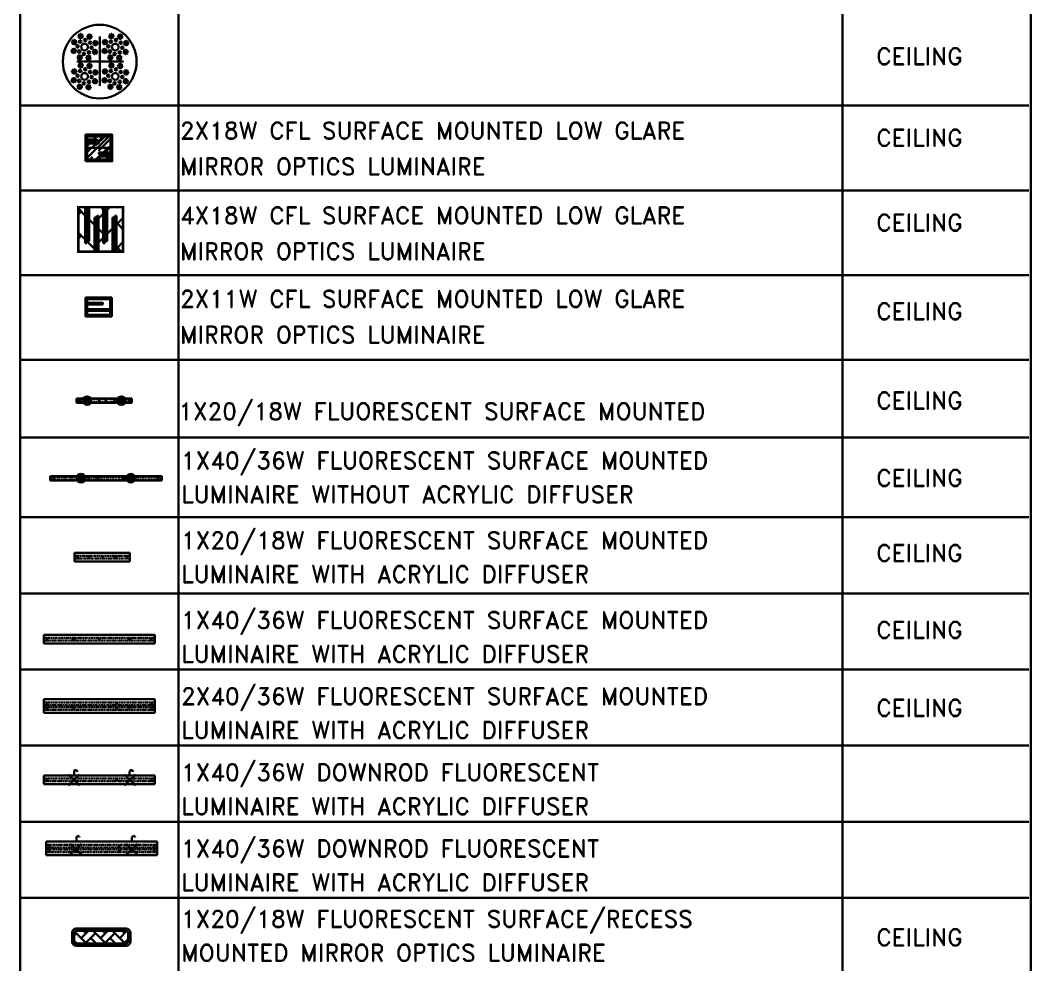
# Model space of a CAD drawing. Header units: inches. Extents: x 2669625 to 18251042, y -990446 to 2819736.
# Drawn here: x 17722201 to 18249753, y 1845296 to 2338572 of the extents above; entities that cross this region are included whole.
import ezdxf
from ezdxf.enums import TextEntityAlignment as Align

# ---------------------------------------------------------------- set-up
doc = ezdxf.new("R2010")
doc.units = ezdxf.units.IN
doc.header["$MEASUREMENT"] = 0
doc.linetypes.add('DASHED', pattern=[0.75, 0.5, -0.25])
doc.layers.add('EMATE_LEGENDS', color=7, linetype='Continuous', lineweight=35)
doc.layers.add('EMATE_LIGHTS', color=6, linetype='Continuous', lineweight=35)
doc.styles.add('ROMAND', font='romand', dxfattribs={"height": 0.08})
pattern_1 = [(45, (-176299.137, 183099.112), (-4.41941738, 4.41941738), [])]

# ---------------------------------------------------------------- blocks, each defined once
blk = doc.blocks.new('*U457')
h = blk.add_hatch()
h.set_pattern_fill('ANSI31', color=256, scale=50, style=0)
h.set_pattern_definition([(45, (-176558.5453, 182373.462), (-4.41941738, 4.41941738), [])])
edge = h.paths.add_edge_path()
edge.add_ellipse((-295, -27), major_axis=(35.4, 35.4), ratio=1, start_angle=345.9632, end_angle=464.0368)
edge.add_line((-338, -1), (-252, -1))
edge = h.paths.add_edge_path()
edge.add_ellipse((-295, -27), major_axis=(35.4, 35.4), ratio=1, start_angle=333.6629, end_angle=345.9632)
edge.add_line((-252, -1), (-338, -1))
edge.add_ellipse((-295, -27), major_axis=(-35.4, 35.4), ratio=1, start_angle=14.0368, end_angle=26.3371)
edge.add_line((-342, -11), (-248, -11))
edge = h.paths.add_edge_path()
edge.add_ellipse((-295, -27), major_axis=(35.4, 35.4), ratio=1, start_angle=296.3371, end_angle=333.6629)
edge.add_line((-248, -11), (-342, -11))
edge.add_ellipse((-295, -27), major_axis=(35.4, 35.4), ratio=1, start_angle=116.3371, end_angle=153.6629)
edge.add_line((-342, -43), (-248, -43))
edge = h.paths.add_edge_path()
edge.add_ellipse((-295, -27), major_axis=(-35.4, 35.4), ratio=1, start_angle=194.0368, end_angle=206.3371)
edge.add_line((-248, -43), (-342, -43))
edge.add_ellipse((-295, -27), major_axis=(35.4, 35.4), ratio=1, start_angle=153.6629, end_angle=165.9632)
edge.add_line((-338, -53), (-252, -53))
edge = h.paths.add_edge_path()
edge.add_ellipse((-295, -27), major_axis=(35.4, 35.4), ratio=1, start_angle=165.9632, end_angle=284.0368)
edge.add_line((-252, -53), (-338, -53))
h = blk.add_hatch()
h.set_pattern_fill('ANSI31', color=256, scale=50, style=0)
h.set_pattern_definition([(45, (-175975.5604, 182373.462), (-4.41941738, 4.41941738), [])])
edge = h.paths.add_edge_path()
edge.add_ellipse((288, -27), major_axis=(35.4, 35.4), ratio=1, start_angle=345.9632, end_angle=464.0368)
edge.add_line((245, -1), (331, -1))
edge = h.paths.add_edge_path()
edge.add_ellipse((288, -27), major_axis=(-35.4, 35.4), ratio=1, start_angle=243.6629, end_angle=255.9632)
edge.add_line((331, -1), (245, -1))
edge.add_ellipse((288, -27), major_axis=(35.4, 35.4), ratio=1, start_angle=104.0368, end_angle=116.3371)
edge.add_line((241, -11), (335, -11))
edge = h.paths.add_edge_path()
edge.add_ellipse((288, -27), major_axis=(35.4, 35.4), ratio=1, start_angle=296.3371, end_angle=333.6629)
edge.add_line((335, -11), (241, -11))
edge.add_ellipse((288, -27), major_axis=(35.4, 35.4), ratio=1, start_angle=116.3371, end_angle=153.6629)
edge.add_line((241, -43), (335, -43))
edge = h.paths.add_edge_path()
edge.add_ellipse((288, -27), major_axis=(35.4, 35.4), ratio=1, start_angle=284.0368, end_angle=296.3371)
edge.add_line((335, -43), (241, -43))
edge.add_ellipse((288, -27), major_axis=(-35.4, 35.4), ratio=1, start_angle=63.6629, end_angle=75.9632)
edge.add_line((245, -53), (331, -53))
edge = h.paths.add_edge_path()
edge.add_ellipse((288, -27), major_axis=(35.4, 35.4), ratio=1, start_angle=165.9632, end_angle=284.0368)
edge.add_line((331, -53), (245, -53))
at = {"extrusion": (0, 0, -1)}
for p, q in [((651, -1), (-658, -1)), ((651, -53), (-658, -53)), ((-653, -28), (-653, -26)), ((-638, -11), (-615, -11)), ((-615, -43), (-638, -43)), ((-615, -11), (-615, -43)), ((-197, -53), (-197, -1)), ((-97, -53), (-97, -1)), ((631, -11), (608, -11)), ((608, -11), (608, -43)), ((608, -43), (631, -43)), ((646, -28), (646, -26))]:
    blk.add_line(p, q, dxfattribs=at)
for p, q in [((-658, -1), (-653, -1)), ((-658, -53), (-658, -1)), ((-653, -53), (-658, -53)), ((-653, -1), (-653, -53)), ((651, -1), (646, -1)), ((646, -1), (646, -53)), ((646, -53), (651, -53)), ((651, -53), (651, -1))]:
    blk.add_line(p, q)
at = {"linetype": 'DASHED', "extrusion": (0, 0, -1)}
for p, q in [((-615, -11), (608, -11)), ((608, -43), (-615, -43))]:
    blk.add_line(p, q, dxfattribs=at)
at = {"extrusion": (0, 0, -1)}
for centre, major_axis in [((-295, -27), (35.4, 35.4)), ((288, -27), (35.4, 35.4)), ((202, -28), (-3.73, 3.73))]:
    blk.add_ellipse(centre, major_axis=major_axis, ratio=1, dxfattribs=at)
for centre, start_param, end_param in [((-638, -26), 5.497787, 7.068583), ((-638, -28), 3.926991, 5.497787), ((631, -26), 0.785398, 2.356194), ((631, -28), 2.356194, 3.926991)]:
    blk.add_ellipse(centre, major_axis=(-10.6, 10.6), ratio=1, start_param=start_param, end_param=end_param, dxfattribs=at)
at = {"style": 'ROMAND', "flags": 1}
for tag, p in [('WATT', (0, 0)), ('DESC', (0, -214))]:
    blk.add_attdef(tag, text='', height=150, dxfattribs=at).set_placement(p, align=Align.CENTER)
blk = doc.blocks.new('CFL-SQ-2X11')
h = blk.add_hatch()
h.set_pattern_fill('ANGLE', color=256, scale=50, angle=45, style=0)
h.set_pattern_definition([(45, (-1410.533, -398.6), (-9.72272, 9.72272), [10, -3.75]), (135, (-1410.533, -398.6), (-9.72272, -9.72272), [10, -3.75])])
h.paths.add_polyline_path([(-136, 50), (-136, 30), (48, 30), (48, 50)])
h.paths.add_polyline_path([(-136, -25), (-136, -45), (117, -45), (117, -25)])
for p, q in [((156, 112), (-156, 112)), ((-156, 112), (-156, -112)), ((48, 50), (-136, 50)), ((48, 30), (-136, 30)), ((48, 50), (48, 30)), ((156, -112), (156, 112)), ((156, -112), (-156, -112)), ((117, -25), (-136, -25)), ((117, -45), (-136, -45)), ((135, -92), (-136, -92)), ((117, -25), (117, -45))]:
    blk.add_line(p, q)
blk.add_lwpolyline([(135, -92), (135, 92), (-136, 92), (-136, -92)])
at = {"style": 'ROMAND', "flags": 1}
for tag, p in [('WATT', (18, -291)), ('DESC', (18, -505))]:
    blk.add_attdef(tag, text='', height=150, dxfattribs=at).set_placement(p, align=Align.CENTER)
blk = doc.blocks.new('*U449')
h = blk.add_hatch()
h.set_pattern_fill('AR-RROOF', color=256, scale=100, angle=45, style=0)
h.set_pattern_definition([(45, (13045.68, 1993.83), (84.8528, 226.2742), [1500, -200, 500, -100]), (45, (13104.37, 2123.23), (-164.7559, 23.3345), [300, -33, 600, -75]), (45, (13020.93, 2089.29), (320.31937, 415.07168), [800, -140, 400, -100])])
h.paths.add_polyline_path([(135, 0), (135, 135), (-136, 135), (-136, 0)])
h.paths.add_polyline_path([(-136, 0), (-136, -136), (135, -136), (135, 0)])
h = blk.add_hatch()
h.set_pattern_fill('ANSI37', color=256, scale=80, style=0)
h.set_pattern_definition([(45, (-60.368, 75.534), (-7.0711, 7.0711), []), (135, (-60.368, 75.534), (-7.0711, -7.0711), [])])
h.paths.add_polyline_path([(-21, 99), (-132, 99, 0.067869), (-136, 79), (-21, 79)])
h.paths.add_polyline_path([(1, 72), (-136, 72, 0.067869), (-132, 52), (1, 52)])
h = blk.add_hatch()
h.set_pattern_fill('ANSI37', color=256, scale=80, style=0)
h.set_pattern_definition([(225, (60.368, -75.534), (7.0711, -7.0711), []), (315, (60.368, -75.534), (7.0711, 7.0711), [])])
h.paths.add_polyline_path([(21, -99), (132, -99, 0.067869), (135, -79), (21, -79)])
h.paths.add_polyline_path([(-1, -72), (135, -72, 0.067869), (132, -52), (-1, -52)])
for p, q in [((-21, 79), (-136, 79)), ((1, 72), (-136, 72)), ((135, 0), (-136, 0)), ((-21, 99), (-132, 99)), ((1, 52), (-132, 52)), ((-21, 99), (-21, 79)), ((1, 72), (1, 52)), ((-1, -52), (132, -52)), ((-1, -72), (-1, -52)), ((-1, -72), (135, -72)), ((21, -79), (135, -79)), ((21, -99), (21, -79)), ((21, -99), (132, -99))]:
    blk.add_line(p, q)
for points in [[(-156, -156), (156, -156), (156, 156), (-156, 156)], [(-136, -136), (135, -136), (135, 135), (-136, 135)]]:
    blk.add_lwpolyline(points, close=True)
at = {"style": 'ROMAND', "flags": 1}
for tag, p in [('WATT', (1, -342)), ('DESC', (1, -556))]:
    blk.add_attdef(tag, text='', height=150, dxfattribs=at).set_placement(p, align=Align.CENTER)
blk = doc.blocks.new('*U450')
h = blk.add_hatch()
h.set_pattern_fill('AR-HBONE', color=256, scale=50, style=0)
h.set_pattern_definition([(45, (13667.25, 3186.77), (2e-14, 282.8427), [600, -200]), (135, (13808.67, 3328.2), (2e-14, 282.8427), [600, -200])])
h.paths.add_polyline_path([(30, 261), (-135, 261), (-135, -139), (-155, -139), (-155, 261), (-161, 261), (-161, -161), (-181, -161), (-181, 261), (-261, 261), (-261, -261), (-72, -261), (-72, 139), (-52, 139), (-52, -261), (-45, -261), (-45, 161), (-25, 161), (-25, -261), (140, -261), (140, 139), (160, 139), (160, -261), (166, -261), (166, 161), (186, 161), (186, -261), (261, -261), (261, 261), (77, 261), (77, -139), (57, -139), (57, 261), (50, 261), (50, -161), (30, -161)])
at = {"extrusion": (0, 0, -1)}
for p, q in [((-181, -161), (-181, 261)), ((-161, -161), (-161, 261)), ((-155, -139), (-155, 261)), ((-135, -139), (-135, 261)), ((30, -161), (30, 261)), ((50, -161), (50, 261)), ((57, -139), (57, 261)), ((77, -139), (77, 261)), ((-72, 139), (-72, -261)), ((-72, 139), (-52, 139)), ((-52, 139), (-52, -261)), ((-45, 161), (-45, -261)), ((-45, 161), (-25, 161)), ((-25, 161), (-25, -261)), ((140, 139), (140, -261)), ((140, 139), (160, 139)), ((160, 139), (160, -261)), ((166, 161), (166, -261)), ((166, 161), (186, 161)), ((186, 161), (186, -261)), ((-161, -161), (-181, -161)), ((-135, -139), (-155, -139)), ((50, -161), (30, -161)), ((77, -139), (57, -139))]:
    blk.add_line(p, q, dxfattribs=at)
at = {"const_width": 30}
blk.add_lwpolyline([(261, 261), (-261, 261), (-261, -261), (261, -261)], close=True, dxfattribs=at)
at = {"style": 'ROMAND', "flags": 1}
for tag, p in [('WATT', (13, -463)), ('DESC', (13, -677))]:
    blk.add_attdef(tag, text='', height=150, dxfattribs=at).set_placement(p, align=Align.CENTER)
blk = doc.blocks.new('CHANDL-L')
for p, q in [((0, 296), (0, -286)), ((-267, 3), (278, 3)), ((278, 3), (278, 3)), ((278, 3), (278, 3))]:
    blk.add_line(p, q)
for centre, radius in [((0, 0), 432), ((-314, 246), 4.09), ((-299, 228), 10.9), ((-297, 251), 4.09), ((-282, 243), 4.09), ((-246, 300), 4.09), ((-241, 283), 4.09), ((-229, 235), 14.6), ((-238, 316), 4.09), ((-223, 298), 10.9), ((-225, 275), 4.09), ((-221, 321), 4.09), ((-209, 280), 4.09), ((-205, 313), 4.09), ((-200, 296), 4.09), ((-169, 253), 14.6), ((-143, 296), 4.09), ((-138, 279), 4.09), ((-135, 311), 4.09), ((-120, 293), 10.9), ((-113, 223), 14.6), ((-122, 270), 4.09), ((-118, 316), 4.09), ((-105, 275), 4.09), ((-102, 308), 4.09), ((-97, 291), 4.09), ((-65, 235), 4.09), ((-48, 240), 4.09), ((46, 246), 4.09), ((61, 228), 10.9), ((63, 251), 4.09), ((79, 243), 4.09), ((114, 300), 4.09), ((119, 283), 4.09), ((131, 235), 14.6), ((122, 316), 4.09), ((137, 298), 10.9), ((135, 275), 4.09), ((139, 321), 4.09), ((152, 280), 4.09), ((155, 313), 4.09), ((160, 296), 4.09), ((191, 253), 14.6), ((217, 296), 4.09), ((222, 279), 4.09), ((226, 311), 4.09), ((240, 293), 10.9), ((247, 223), 14.6), ((238, 270), 4.09), ((242, 316), 4.09), ((255, 275), 4.09), ((258, 308), 4.09), ((263, 291), 4.09), ((295, 235), 4.09), ((312, 240), 4.09), ((-327, 127), 4.09), ((-322, 231), 4.09), ((-319, 143), 4.09), ((-317, 214), 4.09), ((-304, 125), 10.9), ((-302, 205), 4.09), ((-302, 148), 4.09), ((-286, 140), 4.09), ((-285, 210), 4.09), ((-281, 123), 4.09), ((-276, 226), 4.09), ((-259, 179), 14.6), ((-241, 119), 14.6), ((-177, 171), 39), ((-125, 107), 14.6), ((-95, 163), 14.6), ((-78, 116), 4.09), ((-73, 219), 4.09), ((-69, 132), 4.09), ((-68, 202), 4.09), ((-55, 114), 10.9), ((-50, 217), 10.9), ((-53, 194), 4.09), ((-53, 137), 4.09), ((-37, 128), 4.09), ((-36, 199), 4.09), ((-32, 232), 4.09), ((-27, 215), 4.09), ((33, 127), 4.09), ((38, 231), 4.09), ((41, 143), 4.09), ((43, 214), 4.09), ((56, 125), 10.9), ((58, 205), 4.09), ((58, 148), 4.09), ((74, 140), 4.09), ((75, 210), 4.09), ((79, 123), 4.09), ((84, 226), 4.09), ((101, 179), 14.6), ((119, 119), 14.6), ((183, 171), 39), ((235, 107), 14.6), ((265, 163), 14.6), ((282, 116), 4.09), ((287, 219), 4.09), ((291, 132), 4.09), ((292, 202), 4.09), ((305, 114), 10.9), ((310, 217), 10.9), ((308, 194), 4.09), ((308, 137), 4.09), ((323, 128), 4.09), ((325, 199), 4.09), ((328, 232), 4.09), ((333, 215), 4.09), ((-322, 110), 4.09), ((-306, 102), 4.09), ((-289, 107), 4.09), ((-257, 51), 4.09), ((-252, 34), 4.09), ((-249, 67), 4.09), ((-234, 49), 10.9), ((-237, 26), 4.09), ((-232, 72), 4.09), ((-220, 31), 4.09), ((-216, 63), 4.09), ((-211, 46), 4.09), ((-185, 89), 14.6), ((-154, 46), 4.09), ((-149, 29), 4.09), ((-146, 62), 4.09), ((-131, 44), 10.9), ((-133, 21), 4.09), ((-129, 67), 4.09), ((-117, 26), 4.09), ((-113, 59), 4.09), ((-108, 42), 4.09), ((-73, 99), 4.09), ((-57, 91), 4.09), ((-40, 96), 4.09), ((-32, 111), 4.09), ((38, 110), 4.09), ((54, 102), 4.09), ((71, 107), 4.09), ((103, 51), 4.09), ((108, 34), 4.09), ((111, 67), 4.09), ((126, 49), 10.9), ((123, 26), 4.09), ((128, 72), 4.09), ((140, 31), 4.09), ((144, 63), 4.09), ((149, 46), 4.09), ((175, 89), 14.6), ((206, 46), 4.09), ((211, 29), 4.09), ((214, 62), 4.09), ((229, 44), 10.9), ((227, 21), 4.09), ((231, 67), 4.09), ((244, 26), 4.09), ((247, 59), 4.09), ((252, 42), 4.09), ((287, 99), 4.09), ((303, 91), 4.09), ((320, 96), 4.09), ((328, 111), 4.09), ((-322, -113), 4.09), ((-314, -98), 4.09), ((-299, -116), 10.9), ((-297, -93), 4.09), ((-282, -101), 4.09), ((-276, -118), 4.09), ((-246, -44), 4.09), ((-241, -61), 4.09), ((-229, -109), 14.6), ((-238, -28), 4.09), ((-223, -46), 10.9), ((-225, -69), 4.09), ((-221, -23), 4.09), ((-209, -64), 4.09), ((-205, -31), 4.09), ((-200, -48), 4.09), ((-169, -91), 14.6), ((-143, -48), 4.09), ((-138, -65), 4.09), ((-135, -33), 4.09), ((-120, -51), 10.9), ((-113, -121), 14.6), ((-122, -74), 4.09), ((-118, -28), 4.09), ((-105, -69), 4.09), ((-102, -36), 4.09), ((-97, -53), 4.09), ((-65, -109), 4.09), ((-50, -127), 10.9), ((-48, -104), 4.09), ((-32, -112), 4.09), ((38, -113), 4.09), ((46, -98), 4.09), ((61, -116), 10.9), ((63, -93), 4.09), ((79, -101), 4.09), ((84, -118), 4.09), ((114, -44), 4.09), ((119, -61), 4.09), ((131, -109), 14.6), ((122, -28), 4.09), ((137, -46), 10.9), ((135, -69), 4.09), ((139, -23), 4.09), ((152, -64), 4.09), ((155, -31), 4.09), ((160, -48), 4.09), ((191, -91), 14.6), ((217, -48), 4.09), ((222, -65), 4.09), ((226, -33), 4.09), ((240, -51), 10.9), ((247, -121), 14.6), ((238, -74), 4.09), ((242, -28), 4.09), ((255, -69), 4.09), ((258, -36), 4.09), ((263, -53), 4.09), ((295, -109), 4.09), ((310, -127), 10.9), ((312, -104), 4.09), ((328, -112), 4.09), ((-327, -217), 4.09), ((-322, -234), 4.09), ((-319, -201), 4.09), ((-317, -130), 4.09), ((-304, -219), 10.9), ((-302, -139), 4.09), ((-302, -196), 4.09), ((-289, -237), 4.09), ((-286, -204), 4.09), ((-285, -134), 4.09), ((-281, -221), 4.09), ((-259, -165), 14.6), ((-241, -225), 14.6), ((-177, -173), 39), ((-125, -237), 14.6), ((-95, -181), 14.6), ((-78, -228), 4.09), ((-73, -125), 4.09), ((-69, -212), 4.09), ((-68, -142), 4.09), ((-55, -230), 10.9), ((-53, -150), 4.09), ((-53, -207), 4.09), ((-37, -216), 4.09), ((-36, -145), 4.09), ((-32, -232), 4.09), ((-27, -129), 4.09), ((33, -217), 4.09), ((38, -234), 4.09), ((41, -201), 4.09), ((43, -130), 4.09), ((56, -219), 10.9), ((58, -139), 4.09), ((58, -196), 4.09), ((71, -237), 4.09), ((74, -204), 4.09), ((75, -134), 4.09), ((79, -221), 4.09), ((101, -165), 14.6), ((119, -225), 14.6), ((183, -173), 39), ((235, -237), 14.6), ((265, -181), 14.6), ((282, -228), 4.09), ((287, -125), 4.09), ((291, -212), 4.09), ((292, -142), 4.09), ((305, -230), 10.9), ((308, -150), 4.09), ((308, -207), 4.09), ((323, -216), 4.09), ((325, -145), 4.09), ((328, -232), 4.09), ((333, -129), 4.09), ((-306, -242), 4.09), ((-257, -293), 4.09), ((-252, -310), 4.09), ((-249, -277), 4.09), ((-234, -295), 10.9), ((-237, -318), 4.09), ((-232, -272), 4.09), ((-220, -313), 4.09), ((-216, -281), 4.09), ((-211, -298), 4.09), ((-185, -255), 14.6), ((-154, -298), 4.09), ((-149, -314), 4.09), ((-146, -282), 4.09), ((-131, -300), 10.9), ((-133, -323), 4.09), ((-129, -277), 4.09), ((-117, -318), 4.09), ((-113, -285), 4.09), ((-108, -302), 4.09), ((-73, -245), 4.09), ((-57, -253), 4.09), ((-40, -248), 4.09), ((54, -242), 4.09), ((103, -293), 4.09), ((108, -310), 4.09), ((111, -277), 4.09), ((126, -295), 10.9), ((123, -318), 4.09), ((128, -272), 4.09), ((140, -313), 4.09), ((144, -281), 4.09), ((149, -298), 4.09), ((175, -255), 14.6), ((206, -298), 4.09), ((211, -314), 4.09), ((214, -282), 4.09), ((229, -300), 10.9), ((227, -323), 4.09), ((231, -277), 4.09), ((244, -318), 4.09), ((247, -285), 4.09), ((252, -302), 4.09), ((287, -245), 4.09), ((303, -253), 4.09), ((320, -248), 4.09)]:
    blk.add_circle(centre, radius)
at = {"style": 'ROMAND', "flags": 1}
for tag, p in [('WATT', (14, -493)), ('DESC', (14, -707))]:
    blk.add_attdef(tag, text='', height=150, dxfattribs=at).set_placement(p, align=Align.CENTER)
blk = doc.blocks.new('*U451')
h = blk.add_hatch()
h.set_pattern_fill('ANSI31', color=256, scale=50, style=0)
h.set_pattern_definition(pattern_1)
edge = h.paths.add_edge_path()
edge.add_ellipse((-201, 0), major_axis=(-35.4, -35.4), ratio=1, start_angle=116.3371, end_angle=153.6629)
edge.add_line((-154, 16), (-248, 16))
edge.add_ellipse((-201, 0), major_axis=(-35.4, -35.4), ratio=1, start_angle=296.3371, end_angle=333.6629)
edge.add_line((-248, -16), (-154, -16))
edge = h.paths.add_edge_path()
edge.add_ellipse((-201, 0), major_axis=(-35.4, -35.4), ratio=1, start_angle=104.0368, end_angle=116.3371)
edge.add_line((-154, -16), (-248, -16))
edge.add_ellipse((-201, 0), major_axis=(-35.4, -35.4), ratio=1, start_angle=333.6629, end_angle=345.9632)
edge.add_line((-244, -26), (-158, -26))
edge = h.paths.add_edge_path()
edge.add_ellipse((-201, 0), major_axis=(-35.4, -35.4), ratio=1, start_angle=345.9632, end_angle=464.0368)
edge.add_line((-158, -26), (-244, -26))
edge = h.paths.add_edge_path()
edge.add_ellipse((-201, 0), major_axis=(-35.4, -35.4), ratio=1, start_angle=284.0368, end_angle=296.3371)
edge.add_line((-248, 16), (-154, 16))
edge.add_ellipse((-201, 0), major_axis=(-35.4, -35.4), ratio=1, start_angle=153.6629, end_angle=165.9632)
edge.add_line((-158, 26), (-244, 26))
edge = h.paths.add_edge_path()
edge.add_ellipse((-201, 0), major_axis=(-35.4, -35.4), ratio=1, start_angle=165.9632, end_angle=284.0368)
edge.add_line((-244, 26), (-158, 26))
h = blk.add_hatch()
h.set_pattern_fill('ANSI31', color=256, scale=50, style=0)
h.set_pattern_definition(pattern_1)
edge = h.paths.add_edge_path()
edge.add_ellipse((201, 0), major_axis=(-35.4, 35.4), ratio=1, start_angle=63.6629, end_angle=75.9632)
edge.add_line((158, -26), (244, -26))
edge.add_ellipse((201, 0), major_axis=(-35.4, 35.4), ratio=1, start_angle=194.0368, end_angle=206.3371)
edge.add_line((248, -16), (154, -16))
edge = h.paths.add_edge_path()
edge.add_ellipse((201, 0), major_axis=(-35.4, 35.4), ratio=1, start_angle=14.0368, end_angle=26.3371)
edge.add_line((154, 16), (248, 16))
edge.add_ellipse((201, 0), major_axis=(-35.4, 35.4), ratio=1, start_angle=243.6629, end_angle=255.9632)
edge.add_line((244, 26), (158, 26))
edge = h.paths.add_edge_path()
edge.add_ellipse((201, 0), major_axis=(-35.4, 35.4), ratio=1, start_angle=255.9632, end_angle=374.0368)
edge.add_line((158, 26), (244, 26))
edge = h.paths.add_edge_path()
edge.add_ellipse((201, 0), major_axis=(-35.4, 35.4), ratio=1, start_angle=26.3371, end_angle=63.6629)
edge.add_line((154, -16), (248, -16))
edge.add_ellipse((201, 0), major_axis=(-35.4, 35.4), ratio=1, start_angle=206.3371, end_angle=243.6629)
edge.add_line((248, 16), (154, 16))
edge = h.paths.add_edge_path()
edge.add_ellipse((201, 0), major_axis=(-35.4, 35.4), ratio=1, start_angle=75.9632, end_angle=194.0368)
edge.add_line((244, -26), (158, -26))
at = {"extrusion": (0, 0, -1)}
for p, q in [((-325, 26), (325, 26)), ((-321, 1), (-321, -1)), ((-283, 16), (-306, 16)), ((-283, -16), (-283, 16)), ((21, 26), (21, -26)), ((121, 26), (121, -26)), ((283, 16), (306, 16)), ((283, -16), (283, 16)), ((321, 1), (321, -1)), ((-325, -26), (325, -26)), ((-306, -16), (-283, -16)), ((306, -16), (283, -16))]:
    blk.add_line(p, q, dxfattribs=at)
for p, q in [((-321, 26), (-325, 26)), ((-325, 26), (-325, -26)), ((-321, -26), (-321, 26)), ((321, 26), (325, 26)), ((321, -26), (321, 26)), ((325, 26), (325, -26)), ((-325, -26), (-321, -26)), ((325, -26), (321, -26))]:
    blk.add_line(p, q)
at = {"linetype": 'DASHED', "extrusion": (0, 0, -1)}
for p, q in [((-283, 16), (283, 16)), ((283, -16), (-283, -16))]:
    blk.add_line(p, q, dxfattribs=at)
for centre, start_param, end_param in [((-306, 1), 0.785398, 5.497787), ((-306, -1), 2.356194, 7.068583), ((306, 1), 5.497787, 10.210176), ((306, -1), 3.926991, 8.63938)]:
    blk.add_ellipse(centre, major_axis=(-10.6, 10.6), ratio=1, start_param=start_param, end_param=end_param)
for centre, major_axis in [((-201, 0), (-35.4, -35.4)), ((-60, 1), (-3.73, -3.73)), ((201, 0), (-35.4, 35.4))]:
    blk.add_ellipse(centre, major_axis=major_axis, ratio=1)
at = {"style": 'ROMAND', "flags": 1}
for tag, p in [('WATT', (21, 23)), ('DESC', (21, -191))]:
    blk.add_attdef(tag, text='', height=150, dxfattribs=at).set_placement(p, align=Align.CENTER)
blk = doc.blocks.new('*U471')
at = {"extrusion": (0, 0, -1)}
for p, q in [((-325, -50), (-325, 50)), ((-325, 50), (325, 50)), ((-325, -1), (-325, 1)), ((-310, 16), (-287, 16)), ((-287, 16), (-287, -16)), ((287, 16), (287, -16)), ((310, 16), (287, 16)), ((325, 50), (325, -50)), ((325, -1), (325, 1)), ((-325, -50), (325, -50)), ((-287, -16), (-310, -16)), ((287, -16), (310, -16))]:
    blk.add_line(p, q, dxfattribs=at)
at = {"linetype": 'DASHED', "extrusion": (0, 0, -1)}
for p, q in [((-287, 16), (287, 16)), ((287, -16), (-287, -16))]:
    blk.add_line(p, q, dxfattribs=at)
at = {"extrusion": (0, 0, -1)}
for centre, major_axis, start_param, end_param in [((-310, 1), (-10.6, 10.6), 5.497787, 7.068583), ((310, 1), (10.6, 10.6), -0.785398, 0.785398), ((-310, -1), (-10.6, 10.6), 3.926991, 5.497787), ((310, -1), (10.6, 10.6), 0.785398, 2.356194)]:
    blk.add_ellipse(centre, major_axis=major_axis, ratio=1, start_param=start_param, end_param=end_param, dxfattribs=at)
for centre, major_axis, start_param, end_param in [((-157, 0), (9.78, 9.78), 5.497787, 8.63938), ((157, 0), (9.78, 9.78), 5.497787, 8.63938), ((157, 0), (-9.78, 9.78), 0.785398, 3.926991), ((-157, 0), (-9.78, 9.78), 0.785398, 3.926991)]:
    blk.add_ellipse(centre, major_axis=major_axis, ratio=1, start_param=start_param, end_param=end_param)
blk.add_ellipse((0, 0), major_axis=(3.73, 3.73), ratio=1)
at = {"style": 'ROMAND', "flags": 1}
for tag, p in [('WATT', (12, 26)), ('DESC', (12, -188))]:
    blk.add_attdef(tag, text='', height=150, dxfattribs=at).set_placement(p, align=Align.CENTER)
blk = doc.blocks.new('*U472')
at = {"extrusion": (0, 0, -1)}
for p, q in [((-650, 50), (650, 50)), ((-650, -50), (-650, 50)), ((-650, -1), (-650, 1)), ((-635, 16), (-612, 16)), ((-612, 16), (-612, -16)), ((612, 16), (612, -16)), ((635, 16), (612, 16)), ((650, 50), (650, -50)), ((650, -1), (650, 1)), ((-650, -50), (650, -50)), ((-612, -16), (-635, -16)), ((612, -16), (635, -16))]:
    blk.add_line(p, q, dxfattribs=at)
at = {"linetype": 'DASHED', "extrusion": (0, 0, -1)}
for p, q in [((-612, 16), (612, 16)), ((612, -16), (-612, -16))]:
    blk.add_line(p, q, dxfattribs=at)
at = {"extrusion": (0, 0, -1)}
for centre, start_param, end_param in [((-635, 1), 5.497787, 7.068583), ((635, 1), 0.785398, 2.356194), ((-635, -1), 3.926991, 5.497787), ((635, -1), 2.356194, 3.926991)]:
    blk.add_ellipse(centre, major_axis=(-10.6, 10.6), ratio=1, start_param=start_param, end_param=end_param, dxfattribs=at)
for centre, start_param, end_param in [((-298, 0), 3.926991, 7.068583), ((-298, 0), 0.785398, 3.926991), ((359, 0), 3.926991, 7.068583), ((359, 0), 0.785398, 3.926991)]:
    blk.add_ellipse(centre, major_axis=(-9.78, 9.78), ratio=1, start_param=start_param, end_param=end_param)
blk.add_ellipse((0, 0), major_axis=(-3.73, 3.73), ratio=1, dxfattribs=at)
at = {"style": 'ROMAND', "flags": 1}
for tag, p in [('WATT', (44, 30)), ('DESC', (44, -184))]:
    blk.add_attdef(tag, text='', height=150, dxfattribs=at).set_placement(p, align=Align.CENTER)
blk = doc.blocks.new('*U473')
at = {"extrusion": (0, 0, -1)}
for p, q in [((-650, -80), (-650, 80)), ((-650, 80), (650, 80)), ((-650, 24), (-650, 26)), ((-635, 41), (-612, 41)), ((-612, 9), (-635, 9)), ((-612, 41), (-612, 9)), ((635, 41), (612, 41)), ((612, 41), (612, 9)), ((612, 9), (635, 9)), ((650, 80), (650, -80)), ((650, 24), (650, 26)), ((-650, -31), (-650, -29)), ((-650, -80), (650, -80)), ((-635, -14), (-612, -14)), ((-612, -46), (-635, -46)), ((-612, -14), (-612, -46)), ((612, -14), (612, -46)), ((635, -14), (612, -14)), ((612, -46), (635, -46)), ((650, -31), (650, -29))]:
    blk.add_line(p, q, dxfattribs=at)
at = {"linetype": 'DASHED', "extrusion": (0, 0, -1)}
for p, q in [((-612, 41), (612, 41)), ((612, 9), (-612, 9)), ((-612, -14), (612, -14)), ((612, -46), (-612, -46))]:
    blk.add_line(p, q, dxfattribs=at)
at = {"extrusion": (0, 0, -1)}
for centre, start_param, end_param in [((-635, 26), 5.497787, 7.068583), ((-635, 24), 3.926991, 5.497787), ((635, 26), 0.785398, 2.356194), ((635, 24), 2.356194, 3.926991), ((-635, -29), 5.497787, 7.068583), ((-635, -31), 3.926991, 5.497787), ((635, -29), 0.785398, 2.356194), ((635, -31), 2.356194, 3.926991)]:
    blk.add_ellipse(centre, major_axis=(-10.6, 10.6), ratio=1, start_param=start_param, end_param=end_param, dxfattribs=at)
for centre, start_param, end_param in [((-302, -12), 3.926991, 7.068583), ((354, -12), 3.926991, 7.068583), ((-302, -12), 0.785398, 3.926991), ((354, -12), 0.785398, 3.926991)]:
    blk.add_ellipse(centre, major_axis=(-9.78, 9.78), ratio=1, start_param=start_param, end_param=end_param)
for centre in [(205, 24), (205, -31)]:
    blk.add_ellipse(centre, major_axis=(-3.73, 3.73), ratio=1, dxfattribs=at)
at = {"style": 'ROMAND', "flags": 1}
for tag, p in [('WATT', (11, 32)), ('DESC', (11, -181))]:
    blk.add_attdef(tag, text='', height=150, dxfattribs=at).set_placement(p, align=Align.CENTER)
blk = doc.blocks.new('FL-BOX-40D')
at = {"extrusion": (0, 0, -1)}
for p, q in [((-650, 50), (650, 50)), ((-650, -50), (-650, 50)), ((-650, -1), (-650, 1)), ((-635, 16), (-612, 16)), ((-612, 16), (-612, -16)), ((-363, -65), (-233, 65)), ((-363, 65), (-233, -65)), ((-296, 50), (-296, 95)), ((294, 65), (424, -65)), ((294, -65), (424, 65)), ((356, 50), (356, 95)), ((635, 16), (612, 16)), ((612, 16), (612, -16)), ((650, 50), (650, -50)), ((650, -1), (650, 1)), ((-650, -50), (650, -50)), ((-612, -16), (-635, -16)), ((612, -16), (635, -16))]:
    blk.add_line(p, q, dxfattribs=at)
at = {"linetype": 'DASHED', "extrusion": (0, 0, -1)}
for p, q in [((-612, 16), (612, 16)), ((612, -16), (-612, -16))]:
    blk.add_line(p, q, dxfattribs=at)
at = {"extrusion": (0, 0, -1)}
for centre, major_axis, start_param, end_param in [((-635, 1), (-10.6, 10.6), 5.497787, 7.068583), ((-277, 96), (-13.3, 13.3), 5.497787, 8.63938), ((375, 96), (-13.3, 13.3), 5.497787, 8.63938), ((635, 1), (10.6, 10.6), -0.785398, 0.785398), ((-635, -1), (-10.6, 10.6), 3.926991, 5.497787), ((635, -1), (10.6, 10.6), 0.785398, 2.356194)]:
    blk.add_ellipse(centre, major_axis=major_axis, ratio=1, start_param=start_param, end_param=end_param, dxfattribs=at)
for centre, start_param, end_param in [((-298, 0), 3.926991, 7.068583), ((359, 0), 3.926991, 7.068583), ((-298, 0), 0.785398, 3.926991), ((359, 0), 0.785398, 3.926991)]:
    blk.add_ellipse(centre, major_axis=(-9.78, 9.78), ratio=1, start_param=start_param, end_param=end_param)
blk.add_ellipse((205, -1), major_axis=(-3.73, 3.73), ratio=1)
at = {"style": 'ROMAND', "flags": 1}
for tag, p in [('WATT', (40, 35)), ('DESC', (40, -179))]:
    blk.add_attdef(tag, text='', height=150, dxfattribs=at).set_placement(p, align=Align.CENTER)
blk = doc.blocks.new('FL-BOX-2X40D')
at = {"extrusion": (0, 0, -1)}
for p, q in [((-296, 80), (-296, 125)), ((356, 80), (356, 125)), ((-650, 80), (650, 80)), ((-650, -80), (-650, 80)), ((-650, 24), (-650, 26)), ((-635, 41), (-612, 41)), ((-612, 9), (-635, 9)), ((-612, 41), (-612, 9)), ((-367, 53), (-237, -77)), ((-367, -77), (-237, 53)), ((289, -77), (419, 53)), ((289, 53), (419, -77)), ((635, 41), (612, 41)), ((612, 41), (612, 9)), ((612, 9), (635, 9)), ((650, 80), (650, -80)), ((650, 24), (650, 26)), ((-650, -31), (-650, -29)), ((-650, -80), (650, -80)), ((-635, -14), (-612, -14)), ((-612, -46), (-635, -46)), ((-612, -14), (-612, -46)), ((612, -14), (612, -46)), ((635, -14), (612, -14)), ((612, -46), (635, -46)), ((650, -31), (650, -29))]:
    blk.add_line(p, q, dxfattribs=at)
at = {"linetype": 'DASHED', "extrusion": (0, 0, -1)}
for p, q in [((-612, 41), (612, 41)), ((612, 9), (-612, 9)), ((-612, -14), (612, -14)), ((612, -46), (-612, -46))]:
    blk.add_line(p, q, dxfattribs=at)
at = {"extrusion": (0, 0, -1)}
for centre, major_axis, start_param, end_param in [((-277, 126), (13.3, 13.3), 3.926991, 7.068583), ((375, 126), (13.3, 13.3), 3.926991, 7.068583), ((-635, 26), (10.6, 10.6), 3.926991, 5.497787), ((-635, 24), (10.6, 10.6), 2.356194, 3.926991), ((635, 26), (10.6, 10.6), -0.785398, 0.785398), ((635, 24), (10.6, 10.6), 0.785398, 2.356194), ((-635, -29), (-10.6, 10.6), 5.497787, 7.068583), ((-635, -31), (-10.6, 10.6), 3.926991, 5.497787), ((635, -29), (-10.6, 10.6), 0.785398, 2.356194), ((635, -31), (-10.6, 10.6), 2.356194, 3.926991)]:
    blk.add_ellipse(centre, major_axis=major_axis, ratio=1, start_param=start_param, end_param=end_param, dxfattribs=at)
for centre, major_axis, start_param, end_param in [((-302, -12), (-9.78, 9.78), 3.926991, 7.068583), ((354, -12), (-9.78, 9.78), 3.926991, 7.068583), ((-302, -12), (9.78, 9.78), 2.356194, 5.497787), ((354, -12), (9.78, 9.78), 2.356194, 5.497787)]:
    blk.add_ellipse(centre, major_axis=major_axis, ratio=1, start_param=start_param, end_param=end_param)
for centre in [(205, 24), (205, -31)]:
    blk.add_ellipse(centre, major_axis=(3.73, 3.73), ratio=1, dxfattribs=at)
at = {"style": 'ROMAND', "flags": 1}
for tag, p in [('WATT', (42, 52)), ('DESC', (42, -162))]:
    blk.add_attdef(tag, text='', height=150, dxfattribs=at).set_placement(p, align=Align.CENTER)
blk = doc.blocks.new('*U474')
h = blk.add_hatch()
h.set_pattern_fill('AR-HBONE', color=256, scale=20, style=0)
h.set_pattern_definition([(45, (-26639.73, -3609.39), (-9e-14, 113.13708), [240, -80]), (135, (-26583.165, -3552.82), (-9e-14, 113.13708), [240, -80])])
edge = h.paths.add_edge_path()
edge.add_ellipse((292, -50), major_axis=(-17.7, 17.7), ratio=1, start_angle=135, end_angle=225)
edge.add_line((317, -50), (317, 50))
edge.add_ellipse((292, 50), major_axis=(17.7, 17.7), ratio=1, start_angle=315, end_angle=405)
edge.add_line((292, 75), (-292, 75))
edge.add_ellipse((-292, 50), major_axis=(-17.7, 17.7), ratio=1, start_angle=-45, end_angle=45)
edge.add_line((-317, 50), (-317, -50))
edge.add_ellipse((-292, -50), major_axis=(17.7, 17.7), ratio=1, start_angle=135, end_angle=225)
edge.add_line((-292, -75), (292, -75))
for p, q in [((-342, -50), (-342, 50)), ((-317, -50), (-317, 50)), ((-292, 100), (292, 100)), ((-292, 75), (292, 75)), ((317, 50), (317, -50)), ((342, 50), (342, -50)), ((292, -75), (-292, -75)), ((292, -100), (-292, -100))]:
    blk.add_line(p, q)
for centre, major_axis, start_param, end_param in [((-292, 50), (-35.4, 35.4), -0.785398, 0.785398), ((-292, 50), (-17.7, 17.7), -0.785398, 0.785398), ((292, 50), (35.4, 35.4), 5.497787, 7.068583), ((292, 50), (17.7, 17.7), 5.497787, 7.068583), ((-292, -50), (35.4, 35.4), 2.356194, 3.926991), ((-292, -50), (17.7, 17.7), 2.356194, 3.926991), ((292, -50), (-17.7, 17.7), 2.356194, 3.926991), ((292, -50), (35.4, 35.4), 3.926991, 5.497787)]:
    blk.add_ellipse(centre, major_axis=major_axis, ratio=1, start_param=start_param, end_param=end_param)
at = {"style": 'ROMAND', "flags": 1}
for tag, p in [('WATT', (10, 34)), ('DESC', (10, -179))]:
    blk.add_attdef(tag, text='', height=150, dxfattribs=at).set_placement(p, align=Align.CENTER)

msp = doc.modelspace()

# ---------------------------------------------------------------- linework, layer by layer
at = {"layer": 'EMATE_LEGENDS'}
for p, q in [((17722201, 2294021), (18248776, 2294021)), ((17722201, 2249726), (18248776, 2249726)), ((17722201, 2205431), (18248776, 2205431)), ((17722201, 2161137), (18248776, 2161137)), ((17722201, 2120689), (18248776, 2120689)), ((17722201, 2079012), (18248776, 2079012)), ((17722201, 2039253), (18248776, 2039253)), ((17722201, 1999494), (18248776, 1999494)), ((17722201, 1959736), (18248776, 1959736)), ((17722201, 1919977), (18248776, 1919977)), ((17722201, 1880218), (18248776, 1880218))]:
    msp.add_line(p, q, dxfattribs=at)
msp.add_lwpolyline([(17722201, 2819736), (18249753, 2819736), (18249753, -978583), (17722201, -978583)], close=True, dxfattribs=at)
for points in [[(17804777, 2819736), (17804777, -978583)], [(18151545, 2819736), (18151545, -978583)]]:
    msp.add_lwpolyline(points, dxfattribs=at)

# ---------------------------------------------------------------- block references
at = {"layer": 'EMATE_LIGHTS', "xscale": 44.5234848398586, "yscale": 44.5234848398586, "zscale": 44.5234848398586}
for name, p in [('CHANDL-L', (17763697, 2316950)), ('*U449', (17763259, 2271886)), ('*U450', (17764189, 2229293)), ('CFL-SQ-2X11', (17763169, 2188775)), ('*U451', (17766047, 2139906)), ('*U457', (17767072, 2100589)), ('*U471', (17765018, 2058213)), ('*U472', (17763489, 2015381)), ('*U473', (17763489, 1980436)), ('FL-BOX-40D', (17763489, 1941856)), ('FL-BOX-2X40D', (17764696, 1906120)), ('*U474', (17764470, 1859716))]:
    msp.add_blockref(name, p, dxfattribs=at)

# ---------------------------------------------------------------- texts
at = {"layer": 'EMATE_LEGENDS', "style": 'ROMAND'}
for s, p in [('CEILING', (18169118, 2315285)), ('2X18W CFL SURFACE MOUNTED LOW GLARE', (17805650, 2276474)), ('CEILING', (18169118, 2272713)), ('MIRROR OPTICS LUMINAIRE', (17805650, 2257753)), ('4X18W CFL SURFACE MOUNTED LOW GLARE', (17805650, 2232179)), ('CEILING', (18169118, 2228418)), ('MIRROR OPTICS LUMINAIRE', (17805650, 2213458)), ('2X11W CFL SURFACE MOUNTED LOW GLARE', (17805650, 2188607)), ('CEILING', (18169118, 2182115)), ('MIRROR OPTICS LUMINAIRE', (17805650, 2169886)), ('CEILING', (18169118, 2135532)), ('1X20/18W FLUORESCENT SURFACE MOUNTED ', (17804777, 2129889)), ('1X40/36W FLUORESCENT SURFACE MOUNTED ', (17806210, 2104198)), ('CEILING', (18169118, 2095084)), ('LUMINAIRE WITHOUT ACRYLIC DIFFUSER', (17806210, 2086499)), ('1X20/18W FLUORESCENT SURFACE MOUNTED ', (17806210, 2062521)), ('CEILING', (18169118, 2055859)), ('LUMINAIRE WITH ACRYLIC DIFFUSER', (17806210, 2044822)), ('1X40/36W FLUORESCENT SURFACE MOUNTED ', (17806210, 2020848)), ('CEILING', (18169118, 2015725)), ('LUMINAIRE WITH ACRYLIC DIFFUSER', (17806210, 2003149)), ('2X40/36W FLUORESCENT SURFACE MOUNTED ', (17806210, 1981090)), ('CEILING', (18169118, 1975027)), ('LUMINAIRE WITH ACRYLIC DIFFUSER', (17806210, 1963391)), ('1X40/36W DOWNROD FLUORESCENT ', (17806210, 1941331)), ('LUMINAIRE WITH ACRYLIC DIFFUSER', (17806210, 1923632)), ('1X40/36W DOWNROD FLUORESCENT ', (17806210, 1901572)), ('LUMINAIRE WITH ACRYLIC DIFFUSER', (17806210, 1883873)), ('1X20/18W FLUORESCENT SURFACE/RECESS ', (17806210, 1864807)), ('CEILING', (18169118, 1855169)), ('MOUNTED MIRROR OPTICS LUMINAIRE', (17806210, 1847108))]:
    msp.add_text(s, height=8904.7, dxfattribs=at).set_placement(p)

doc.saveas('drawing.dxf')
